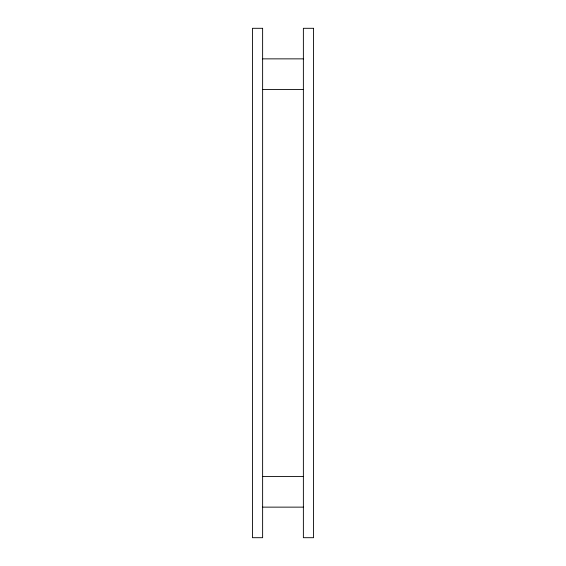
<?xml version="1.0" encoding="UTF-8"?>
<svg xmlns="http://www.w3.org/2000/svg" width="566" height="566" viewBox="0 0 566 566"><rect width="100%" height="100%" fill="white"/><g stroke="black" fill="none" stroke-linecap="round" stroke-linejoin="round"><path stroke-width="0.85" d="M262.624 58.864L303.376 58.864M262.624 89.428L303.376 89.428M262.624 476.572L303.376 476.572M262.624 507.136L303.376 507.136M262.624 28.3L252.436 28.3L252.436 537.7L262.624 537.7L262.624 28.3M313.564 28.3L303.376 28.3L303.376 537.7L313.564 537.7L313.564 28.3"/></g></svg>
